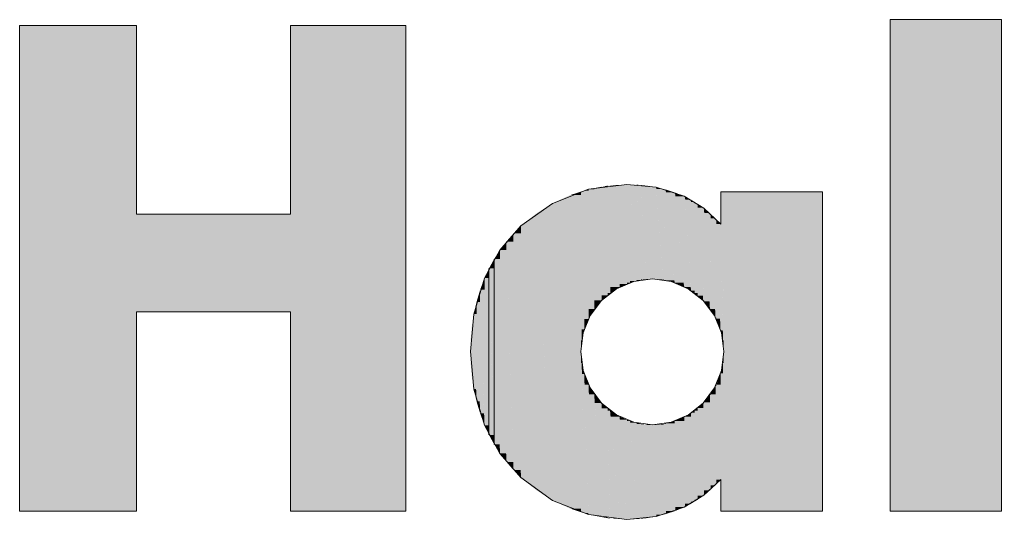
# Model space of a CAD drawing. Extents: x -1 to 1342, y -35 to 723.
# Drawn here: x 1054.83 to 1062.91, y 281.93 to 286.05 of the extents above; entities that cross this region are included whole.
import ezdxf

# ---------------------------------------------------------------- set-up
doc = ezdxf.new("R2010")
doc.units = 0
doc.layers.get('0').update_dxf_attribs({"lineweight": 18})
doc.layers.add('P11_Plankopf_Ausführung_AF_4_800 Plankopf', color=7, linetype='Continuous', lineweight=25)

# ---------------------------------------------------------------- blocks, each defined once
blk = doc.blocks.new('Referenz-A0SKLQSHLL', base_point=(1054.4775, 131.3883))
at = {"layer": 'P11_Plankopf_Ausführung_AF_4_800 Plankopf', "color": 0, "linetype": 'Continuous', "lineweight": 13, "ltscale": 16.9}
for p, q in [((1055.7883, 286), (1054.8266, 286)), ((1054.8266, 286), (1054.8266, 282)), ((1055.7883, 284.4452), (1055.7883, 286)), ((1058.0084, 286), (1057.0568, 286)), ((1057.0568, 286), (1057.0568, 284.4452)), ((1058.0084, 282), (1058.0084, 286)), ((1062.914, 286.0481), (1061.9984, 286.0481)), ((1061.9984, 286.0481), (1061.9984, 282)), ((1062.914, 282), (1062.914, 286.0481)), ((1059.8295, 284.6908), (1059.513, 284.6516)), ((1060.07, 284.6682), (1059.8295, 284.6908)), ((1059.513, 284.6516), (1059.2159, 284.5356)), ((1060.3001, 284.5942), (1060.07, 284.6682)), ((1060.4639, 284.4956), (1060.3001, 284.5942)), ((1061.4409, 284.6294), (1060.6019, 284.6294)), ((1060.6019, 284.6294), (1060.6019, 284.3634)), ((1061.4409, 282), (1061.4409, 284.6294)), ((1059.2159, 284.5356), (1058.9566, 284.3499)), ((1057.0568, 284.4452), (1055.7883, 284.4452)), ((1060.6019, 284.3634), (1060.4639, 284.4956)), ((1058.9566, 284.3499), (1058.7837, 284.151)), ((1058.7837, 284.151), (1058.6562, 283.9203)), ((1058.6562, 283.9203), (1058.5677, 283.6233)), ((1059.8858, 283.8917), (1059.7432, 283.8311)), ((1060.0392, 283.9132), (1059.8858, 283.8917)), ((1060.1926, 283.8917), (1060.0392, 283.9132)), ((1060.3352, 283.8311), (1060.1926, 283.8917)), ((1059.7432, 283.8311), (1059.6211, 283.7358)), ((1060.4573, 283.7358), (1060.3352, 283.8311)), ((1059.6211, 283.7358), (1059.5279, 283.6121)), ((1060.5505, 283.6121), (1060.4573, 283.7358)), ((1055.7883, 282), (1055.7883, 283.6421)), ((1055.7883, 283.6421), (1057.0568, 283.6421)), ((1057.0568, 283.6421), (1057.0568, 282)), ((1058.5677, 283.6233), (1058.5403, 283.3147)), ((1059.5279, 283.6121), (1059.4698, 283.4684)), ((1060.6086, 283.4684), (1060.5505, 283.6121)), ((1059.4698, 283.4684), (1059.4509, 283.3147)), ((1060.6275, 283.3147), (1060.6086, 283.4684)), ((1058.5403, 283.3147), (1058.5678, 283.0057)), ((1059.4509, 283.3147), (1059.4692, 283.1602)), ((1060.6092, 283.1602), (1060.6275, 283.3147)), ((1059.4692, 283.1602), (1059.5269, 283.0157)), ((1060.5515, 283.0157), (1060.6092, 283.1602)), ((1058.5678, 283.0057), (1058.6562, 282.7083)), ((1059.5269, 283.0157), (1059.62, 282.891)), ((1060.4584, 282.891), (1060.5515, 283.0157)), ((1059.62, 282.891), (1059.7422, 282.7947)), ((1060.3361, 282.7947), (1060.4584, 282.891)), ((1059.7422, 282.7947), (1059.8852, 282.7334)), ((1060.1932, 282.7334), (1060.3361, 282.7947)), ((1058.6562, 282.7083), (1058.7837, 282.4768)), ((1059.8852, 282.7334), (1060.0392, 282.7111)), ((1060.0392, 282.7111), (1060.1932, 282.7334)), ((1058.7837, 282.4768), (1058.9566, 282.2769)), ((1058.9566, 282.2769), (1059.2156, 282.0901)), ((1060.4641, 282.1314), (1060.6019, 282.2609)), ((1060.6019, 282.2609), (1060.6019, 282)), ((1059.2156, 282.0901), (1059.5127, 281.9732)), ((1060.302, 282.0339), (1060.4641, 282.1314)), ((1060.0713, 281.9575), (1060.302, 282.0339)), ((1054.8266, 282), (1055.7883, 282)), ((1057.0568, 282), (1058.0084, 282)), ((1059.5127, 281.9732), (1059.8295, 281.9335)), ((1059.8295, 281.9335), (1060.0713, 281.9575)), ((1060.6019, 282), (1061.4409, 282)), ((1061.9984, 282), (1062.914, 282))]:
    blk.add_line(p, q, dxfattribs=at)
at = {"layer": 'P11_Plankopf_Ausführung_AF_4_800 Plankopf', "color": 0, "linetype": 'Continuous', "lineweight": 0, "ltscale": 0.0169}
for p, q in [((1058.7358, 282.5509), (1058.7358, 284.0772)), ((1058.7358, 282.5509), (1058.7358, 284.0772)), ((1058.7358, 284.0772), (1058.7358, 284.0772)), ((1058.7358, 284.0772), (1058.7358, 284.0772)), ((1058.6932, 282.6282), (1058.6932, 284.0001)), ((1058.6932, 282.6282), (1058.6932, 284.0001)), ((1058.6932, 284.0001), (1058.6932, 284.0001)), ((1058.6932, 284.0001), (1058.6932, 284.0001)), ((1058.6932, 282.6282), (1058.6932, 282.6282)), ((1058.6932, 282.6282), (1058.6932, 282.6282)), ((1058.7358, 282.5509), (1058.7358, 282.5509)), ((1058.7358, 282.5509), (1058.7358, 282.5509))]:
    blk.add_line(p, q, dxfattribs=at)
for points in [[(1054.8266, 282), (1055.7883, 282), (1054.8266, 286)], [(1055.7883, 284.4452), (1055.7883, 286), (1054.8266, 286)], [(1055.7883, 283.6421), (1055.3935, 283.6421), (1054.8266, 286)], [(1055.7883, 284.4452), (1055.4607, 284.4452), (1054.8266, 286)], [(1057.4267, 284.4452), (1057.0568, 284.4452), (1057.0568, 286)], [(1058.0084, 282), (1058.0084, 286), (1057.0568, 286)], [(1061.9984, 282), (1062.914, 282), (1061.9984, 286.0481)], [(1062.914, 282), (1062.914, 286.0481), (1061.9984, 286.0481)], [(1059.67, 284.6719), (1059.6211, 284.6719), (1059.67, 284.6811)], [(1059.6914, 284.6811), (1059.67, 284.6811), (1059.6914, 284.6824)], [(1059.6914, 283.7969), (1059.67, 283.7969), (1059.67, 284.6811)], [(1059.6914, 283.7969), (1059.6914, 284.6811), (1059.67, 284.6811)], [(1059.7704, 284.6824), (1059.6914, 284.6824), (1059.7704, 284.6872)], [(1059.7704, 283.8462), (1059.6914, 283.8462), (1059.6914, 284.6824)], [(1059.7704, 283.8462), (1059.7704, 284.6824), (1059.6914, 284.6824)], [(1059.8295, 284.6872), (1059.7704, 284.6872), (1059.8295, 284.6908)], [(1059.8295, 283.8713), (1059.7704, 283.8713), (1059.7704, 284.6872)], [(1059.8295, 283.8713), (1059.8295, 284.6872), (1059.7704, 284.6872)], [(1059.8561, 283.8826), (1059.8295, 283.8826), (1059.8295, 284.6908)], [(1059.8561, 284.6902), (1059.8295, 284.6902), (1059.8295, 284.6908)], [(1059.8561, 283.8826), (1059.8561, 284.6902), (1059.8295, 284.6902)], [(1059.9101, 283.8961), (1059.8561, 283.8961), (1059.8561, 284.6902)], [(1059.9101, 284.6891), (1059.8562, 284.6891), (1059.8561, 284.6902)], [(1059.9101, 283.8961), (1059.9101, 284.6891), (1059.8562, 284.6891)], [(1059.9464, 283.9051), (1059.9101, 283.9051), (1059.9101, 284.6891)], [(1059.9464, 284.6857), (1059.9103, 284.6857), (1059.9101, 284.6891)], [(1059.9464, 283.9051), (1059.9464, 284.6857), (1059.9103, 284.6857)], [(1059.9905, 283.9089), (1059.9464, 283.9089), (1059.9464, 284.6857)], [(1059.9905, 284.6815), (1059.9467, 284.6815), (1059.9464, 284.6857)], [(1059.9905, 283.9089), (1059.9905, 284.6815), (1059.9467, 284.6815)], [(1060.0392, 283.9132), (1059.9905, 283.9132), (1059.9905, 284.6815)], [(1060.0392, 284.6734), (1059.991, 284.6734), (1059.9905, 284.6815)], [(1059.3604, 284.5356), (1059.2159, 284.5356), (1059.3604, 284.6027)], [(1059.3608, 284.6027), (1059.3604, 284.6027), (1059.3608, 284.6029)], [(1059.3608, 282.0223), (1059.3604, 282.0223), (1059.3604, 284.6027)], [(1059.3608, 282.0222), (1059.3608, 284.6027), (1059.3604, 284.6027)], [(1059.4509, 284.6029), (1059.3608, 284.6029), (1059.4509, 284.6318)], [(1059.4499, 282.0222), (1059.3608, 282.0222), (1059.3608, 284.6029)], [(1059.4509, 281.9931), (1059.4509, 284.6029), (1059.3608, 284.6029)], [(1059.4574, 284.6318), (1059.4509, 284.6318), (1059.4574, 284.6338)], [(1059.4574, 283.4076), (1059.4509, 283.4076), (1059.4509, 284.6318)], [(1059.4574, 283.4076), (1059.4574, 284.6318), (1059.4509, 284.6318)], [(1059.4784, 284.6338), (1059.4574, 284.6338), (1059.4784, 284.6405)], [(1059.4784, 283.4983), (1059.4574, 283.4983), (1059.4574, 284.6338)], [(1059.4784, 283.4983), (1059.4784, 284.6338), (1059.4574, 284.6338)], [(1059.513, 284.6405), (1059.4784, 284.6405), (1059.513, 284.6516)], [(1059.513, 283.5839), (1059.4784, 283.5839), (1059.4784, 284.6405)], [(1059.513, 283.5839), (1059.513, 284.6405), (1059.4784, 284.6405)], [(1059.5133, 284.6516), (1059.513, 284.6516), (1059.5133, 284.6517)], [(1059.5133, 283.5846), (1059.513, 283.5846), (1059.513, 284.6516)], [(1059.5133, 283.5846), (1059.5133, 284.6516), (1059.513, 284.6516)], [(1059.5612, 284.6517), (1059.5133, 284.6517), (1059.5612, 284.6607)], [(1059.5612, 283.6645), (1059.5133, 283.6645), (1059.5133, 284.6517)], [(1059.5612, 283.6645), (1059.5612, 284.6517), (1059.5133, 284.6517)], [(1059.6211, 284.6607), (1059.5612, 284.6607), (1059.6211, 284.6719)], [(1059.6211, 283.7358), (1059.5612, 283.7358), (1059.5612, 284.6607)], [(1059.6211, 283.7358), (1059.6211, 284.6607), (1059.5612, 284.6607)], [(1059.67, 283.7783), (1059.6211, 283.7783), (1059.6211, 284.6719)], [(1059.67, 283.7783), (1059.67, 284.6719), (1059.6211, 284.6719)], [(1060.0392, 283.9132), (1060.0392, 284.6734), (1059.991, 284.6734)], [(1060.0699, 283.9132), (1060.0392, 283.9132), (1060.0392, 284.6734)], [(1060.07, 284.6682), (1060.0394, 284.6682), (1060.0392, 284.6734)], [(1060.07, 283.9105), (1060.07, 284.6682), (1060.0394, 284.6682)], [(1060.1315, 283.9105), (1060.07, 283.9105), (1060.07, 284.6682)], [(1060.132, 284.6531), (1060.0713, 284.6531), (1060.07, 284.6682)], [(1060.132, 283.9051), (1060.132, 284.6531), (1060.0713, 284.6531)], [(1060.1484, 283.9051), (1060.132, 283.9051), (1060.132, 284.6531)], [(1060.1485, 284.6491), (1060.1321, 284.6491), (1060.132, 284.6531)], [(1060.1485, 283.901), (1060.1485, 284.6491), (1060.1321, 284.6491)], [(1060.2205, 283.901), (1060.1485, 283.901), (1060.1485, 284.6491)], [(1060.2223, 284.6254), (1060.1507, 284.6254), (1060.1485, 284.6491)], [(1060.2223, 283.8826), (1060.2223, 284.6254), (1060.1507, 284.6254)], [(1060.2253, 283.8826), (1060.2223, 283.8826), (1060.2223, 284.6254)], [(1060.2253, 284.6244), (1060.2223, 284.6244), (1060.2223, 284.6254)], [(1060.2253, 283.8813), (1060.2253, 284.6244), (1060.2223, 284.6244)], [(1060.297, 283.8813), (1060.2253, 283.8813), (1060.2253, 284.6244)], [(1060.3001, 284.5942), (1060.2282, 284.5942), (1060.2253, 284.6244)], [(1060.3001, 283.8496), (1060.3001, 284.5942), (1060.2282, 284.5942)], [(1060.308, 283.8496), (1060.3001, 283.8496), (1060.3001, 284.5942)], [(1060.308, 284.5902), (1060.3001, 284.5902), (1060.3001, 284.5942)], [(1060.6061, 284.3634), (1060.6019, 284.3634), (1060.6019, 284.6294)], [(1060.621, 283.4076), (1060.621, 284.6294), (1060.6019, 284.6294)], [(1060.627, 283.4076), (1060.621, 283.4076), (1060.621, 284.6294)], [(1060.6275, 283.3147), (1060.6275, 284.6294), (1060.621, 284.6294)], [(1060.6275, 282), (1061.4409, 282), (1060.6275, 284.6294)], [(1061.4409, 282), (1061.4409, 284.6294), (1060.6275, 284.6294)], [(1059.2156, 284.4509), (1059.0805, 284.4509), (1059.2156, 284.5354)], [(1059.2159, 284.5354), (1059.2156, 284.5354), (1059.2159, 284.5356)], [(1059.2159, 282.0901), (1059.2156, 282.0901), (1059.2156, 284.5354)], [(1059.2159, 282.0899), (1059.2159, 284.5354), (1059.2156, 284.5354)], [(1059.3566, 282.0899), (1059.2159, 282.0899), (1059.2159, 284.5356)], [(1059.3604, 282.0223), (1059.3604, 284.5356), (1059.2159, 284.5356)], [(1060.308, 283.8462), (1060.308, 284.5902), (1060.3001, 284.5902)], [(1060.3551, 283.8462), (1060.308, 283.8462), (1060.308, 284.5902)], [(1060.3571, 284.5654), (1060.3096, 284.5654), (1060.308, 284.5902)], [(1060.3571, 283.8156), (1060.3571, 284.5654), (1060.3096, 284.5654)], [(1060.3863, 283.8156), (1060.3571, 283.8156), (1060.3571, 284.5654)], [(1060.387, 284.5474), (1060.3578, 284.5474), (1060.3571, 284.5654)], [(1060.387, 283.7969), (1060.387, 284.5474), (1060.3578, 284.5474)], [(1060.4111, 283.7969), (1060.387, 283.7969), (1060.387, 284.5474)], [(1060.4117, 284.5325), (1060.3875, 284.5325), (1060.387, 284.5474)], [(1060.4117, 283.7754), (1060.4117, 284.5325), (1060.3875, 284.5325)], [(1060.455, 283.7754), (1060.4117, 283.7754), (1060.4117, 284.5325)], [(1060.4573, 284.5002), (1060.4136, 284.5002), (1060.4117, 284.5325)], [(1055.7883, 283.6421), (1055.7883, 284.4452), (1055.4607, 284.4452)], [(1055.7883, 283.6421), (1057.0568, 283.6421), (1055.7883, 284.4452)], [(1057.0568, 283.6421), (1057.0568, 284.4452), (1055.7883, 284.4452)], [(1058.0084, 282), (1057.4267, 284.4452), (1057.0568, 284.4452)], [(1057.3694, 283.6421), (1057.0568, 283.6421), (1057.0568, 284.4452)], [(1059.0802, 284.3499), (1058.9566, 284.3499), (1059.0802, 284.4507)], [(1059.0805, 284.4507), (1059.0802, 284.4507), (1059.0805, 284.4509)], [(1059.0805, 282.1754), (1059.0802, 282.1754), (1059.0802, 284.4507)], [(1059.0805, 282.1752), (1059.0805, 284.4507), (1059.0802, 284.4507)], [(1059.2107, 282.1752), (1059.0805, 282.1752), (1059.0805, 284.4509)], [(1059.2156, 282.0901), (1059.2156, 284.4509), (1059.0805, 284.4509)], [(1060.4573, 283.7358), (1060.4573, 284.5002), (1060.4136, 284.5002)], [(1060.4638, 283.7358), (1060.4573, 283.7358), (1060.4573, 284.5002)], [(1060.4639, 284.4956), (1060.4573, 284.4956), (1060.4573, 284.5002)], [(1060.4639, 283.728), (1060.4639, 284.4956), (1060.4573, 284.4956)], [(1060.5096, 283.728), (1060.4639, 283.728), (1060.4639, 284.4956)], [(1060.5131, 284.455), (1060.4663, 284.455), (1060.4639, 284.4956)], [(1060.5131, 283.6693), (1060.5131, 284.455), (1060.4663, 284.455)], [(1060.5171, 283.6693), (1060.5131, 283.6693), (1060.5131, 284.455)], [(1060.5172, 284.4511), (1060.5131, 284.4511), (1060.5131, 284.455)], [(1060.5172, 283.6645), (1060.5172, 284.4511), (1060.5131, 284.4511)], [(1060.5558, 283.6645), (1060.5172, 283.6645), (1060.5172, 284.4511)], [(1060.5592, 284.4108), (1060.5191, 284.4108), (1060.5172, 284.4511)], [(1060.5592, 283.5945), (1060.5592, 284.4108), (1060.5191, 284.4108)], [(1060.5651, 283.5945), (1060.5592, 283.5945), (1060.5592, 284.4108)], [(1060.5651, 284.4042), (1060.5592, 284.4042), (1060.5592, 284.4108)], [(1060.5651, 283.5846), (1060.5651, 284.4042), (1060.5592, 284.4042)], [(1060.5967, 283.5846), (1060.5651, 283.5846), (1060.5651, 284.4042)], [(1060.6, 284.3655), (1060.5666, 284.3655), (1060.5651, 284.4042)], [(1060.6, 283.4983), (1060.6, 284.3655), (1060.5666, 284.3655)], [(1060.6019, 283.4983), (1060.6, 283.4983), (1060.6, 284.3655)], [(1060.6019, 284.3634), (1060.6, 284.3634), (1060.6, 284.3655)], [(1060.6019, 283.4902), (1060.6019, 284.3634), (1060.6, 284.3634)], [(1060.621, 283.4076), (1060.6061, 284.3634), (1060.6019, 284.3634)], [(1060.6193, 283.4902), (1060.6019, 283.4902), (1060.6019, 284.3634)], [(1058.8944, 284.2213), (1058.8366, 284.2213), (1058.8944, 284.2877)], [(1058.9566, 284.2877), (1058.8944, 284.2877), (1058.9566, 284.3499)], [(1058.9547, 282.3394), (1058.8944, 282.3394), (1058.8944, 284.2877)], [(1058.9566, 282.2769), (1058.9566, 284.2877), (1058.8944, 284.2877)], [(1059.0745, 282.2769), (1058.9566, 282.2769), (1058.9566, 284.3499)], [(1059.0802, 282.1754), (1059.0802, 284.3499), (1058.9566, 284.3499)], [(1058.8366, 284.151), (1058.7837, 284.151), (1058.8366, 284.2213)], [(1058.8923, 282.4062), (1058.8366, 282.4062), (1058.8366, 284.2213)], [(1058.8944, 282.3394), (1058.8944, 284.2213), (1058.8366, 284.2213)], [(1058.7837, 284.0772), (1058.7358, 284.0772), (1058.7837, 284.151)], [(1058.8345, 282.4768), (1058.7837, 282.4768), (1058.7837, 284.151)], [(1058.8366, 282.4062), (1058.8366, 284.151), (1058.7837, 284.151)], [(1058.7358, 284.0001), (1058.6932, 284.0001), (1058.7358, 284.0772)], [(1058.7815, 282.5509), (1058.7358, 282.5509), (1058.7358, 284.0772)], [(1058.7837, 282.4768), (1058.7837, 284.0772), (1058.7358, 284.0772)], [(1058.6932, 283.9203), (1058.6562, 283.9203), (1058.6932, 284.0001)], [(1058.7335, 282.6282), (1058.6932, 282.6282), (1058.6932, 284.0001)], [(1058.7358, 282.5509), (1058.7358, 284.0001), (1058.6932, 284.0001)], [(1058.6562, 283.8234), (1058.6201, 283.8234), (1058.6562, 283.9203)], [(1058.6909, 282.7083), (1058.6562, 282.7083), (1058.6562, 283.9203)], [(1058.6932, 282.6282), (1058.6932, 283.9203), (1058.6562, 283.9203)], [(1059.7704, 283.8462), (1059.8295, 283.8713), (1059.7704, 283.8713)], [(1059.8295, 283.8713), (1059.8561, 283.8826), (1059.8295, 283.8826)], [(1059.8561, 283.8826), (1059.9101, 283.8961), (1059.8561, 283.8961)], [(1059.9101, 283.8961), (1059.9464, 283.9051), (1059.9101, 283.9051)], [(1059.9464, 283.9051), (1059.9905, 283.9089), (1059.9464, 283.9089)], [(1059.9905, 283.9089), (1060.0392, 283.9132), (1059.9905, 283.9132)], [(1060.07, 283.9105), (1060.0699, 283.9132), (1060.0392, 283.9132)], [(1060.132, 283.9051), (1060.1315, 283.9105), (1060.07, 283.9105)], [(1060.1485, 283.901), (1060.1484, 283.9051), (1060.132, 283.9051)], [(1060.2223, 283.8826), (1060.2205, 283.901), (1060.1485, 283.901)], [(1060.2253, 283.8813), (1060.2253, 283.8826), (1060.2223, 283.8826)], [(1060.3001, 283.8496), (1060.297, 283.8813), (1060.2253, 283.8813)], [(1058.6201, 283.7243), (1058.5906, 283.7243), (1058.6201, 283.8234)], [(1058.6201, 282.8054), (1058.6201, 282.8054), (1058.6201, 283.8234)], [(1058.6201, 282.8053), (1058.6201, 283.8234), (1058.6201, 283.8234)], [(1058.6201, 283.8234), (1058.6201, 283.8234), (1058.6201, 283.8234)], [(1058.653, 282.8053), (1058.6201, 282.8053), (1058.6201, 283.8234)], [(1058.6562, 282.7083), (1058.6562, 283.8234), (1058.6201, 283.8234)], [(1059.67, 283.7783), (1059.6914, 283.7969), (1059.67, 283.7969)], [(1059.6914, 283.7969), (1059.7704, 283.8462), (1059.6914, 283.8462)], [(1060.308, 283.8462), (1060.308, 283.8496), (1060.3001, 283.8496)], [(1060.3571, 283.8156), (1060.3551, 283.8462), (1060.308, 283.8462)], [(1060.387, 283.7969), (1060.3863, 283.8156), (1060.3571, 283.8156)], [(1060.4117, 283.7754), (1060.4111, 283.7969), (1060.387, 283.7969)], [(1058.5905, 283.6235), (1058.5678, 283.6235), (1058.5905, 283.7242)], [(1058.5906, 283.7242), (1058.5905, 283.7242), (1058.5906, 283.7243)], [(1058.5906, 282.9048), (1058.5905, 282.9048), (1058.5905, 283.7242)], [(1058.5906, 282.9046), (1058.5906, 283.7242), (1058.5905, 283.7242)], [(1058.6169, 282.9046), (1058.5906, 282.9046), (1058.5906, 283.7243)], [(1058.6201, 282.8054), (1058.6201, 283.7243), (1058.5906, 283.7243)], [(1059.5612, 283.6645), (1059.6211, 283.7358), (1059.5612, 283.7358)], [(1059.6211, 283.7358), (1059.67, 283.7783), (1059.6211, 283.7783)], [(1060.4573, 283.7358), (1060.455, 283.7754), (1060.4117, 283.7754)], [(1060.4639, 283.728), (1060.4638, 283.7358), (1060.4573, 283.7358)], [(1060.5131, 283.6693), (1060.5096, 283.728), (1060.4639, 283.728)], [(1055.7883, 282), (1055.7883, 283.6421), (1055.3935, 283.6421)], [(1057.0568, 282), (1058.0084, 282), (1057.0568, 283.6421)], [(1058.0084, 282), (1057.3694, 283.6421), (1057.0568, 283.6421)], [(1058.5677, 283.5214), (1058.5517, 283.5214), (1058.5677, 283.6233)], [(1058.5678, 283.6233), (1058.5677, 283.6233), (1058.5678, 283.6235)], [(1058.5678, 283.0059), (1058.5677, 283.0059), (1058.5677, 283.6233)], [(1058.5678, 283.0057), (1058.5678, 283.6233), (1058.5677, 283.6233)], [(1058.5873, 283.0057), (1058.5678, 283.0057), (1058.5678, 283.6235)], [(1058.5905, 282.9048), (1058.5905, 283.6235), (1058.5678, 283.6235)], [(1059.5133, 283.5846), (1059.5612, 283.6645), (1059.5133, 283.6645)], [(1060.5172, 283.6645), (1060.5171, 283.6693), (1060.5131, 283.6693)], [(1060.5592, 283.5945), (1060.5558, 283.6645), (1060.5172, 283.6645)], [(1059.4784, 283.4983), (1059.513, 283.5839), (1059.4784, 283.5839)], [(1059.513, 283.5839), (1059.5133, 283.5846), (1059.513, 283.5846)], [(1060.5651, 283.5846), (1060.5651, 283.5945), (1060.5592, 283.5945)], [(1060.6, 283.4983), (1060.5967, 283.5846), (1060.5651, 283.5846)], [(1058.5517, 283.4183), (1058.5426, 283.4183), (1058.5517, 283.5211)], [(1058.5517, 283.5211), (1058.5517, 283.5211), (1058.5517, 283.5214)], [(1058.5646, 283.108), (1058.5517, 283.108), (1058.5517, 283.5214)], [(1058.5677, 283.0059), (1058.5677, 283.5214), (1058.5517, 283.5214)], [(1058.5517, 283.1083), (1058.5517, 283.1083), (1058.5517, 283.5211)], [(1058.5517, 283.108), (1058.5517, 283.5211), (1058.5517, 283.5211)], [(1059.4574, 283.4076), (1059.4784, 283.4983), (1059.4574, 283.4983)], [(1060.6019, 283.4902), (1060.6019, 283.4983), (1060.6, 283.4983)], [(1060.621, 283.4076), (1060.6193, 283.4902), (1060.6019, 283.4902)], [(1058.5426, 283.3147), (1058.5403, 283.3147), (1058.5426, 283.4181)], [(1058.5426, 283.4181), (1058.5426, 283.4181), (1058.5426, 283.4183)], [(1058.5487, 283.2111), (1058.5426, 283.2111), (1058.5426, 283.4183)], [(1058.5517, 283.1083), (1058.5517, 283.4183), (1058.5426, 283.4183)], [(1058.5426, 283.2121), (1058.5426, 283.2121), (1058.5426, 283.4181)], [(1058.5426, 283.2111), (1058.5426, 283.4181), (1058.5426, 283.4181)], [(1059.4509, 283.3147), (1059.4574, 283.4076), (1059.4509, 283.4076)], [(1060.6275, 283.3147), (1060.627, 283.4076), (1060.621, 283.4076)], [(1058.5426, 283.2121), (1058.5426, 283.3147), (1058.5403, 283.3147)], [(1059.457, 281.9931), (1059.4509, 281.9931), (1059.4509, 283.3147)], [(1059.457, 283.2214), (1059.4513, 283.2214), (1059.4509, 283.3147)], [(1060.6275, 283.2214), (1060.6213, 283.2214), (1060.6275, 283.3147)], [(1059.457, 281.9911), (1059.457, 283.2214), (1059.4513, 283.2214)], [(1059.4776, 281.9911), (1059.457, 281.9911), (1059.457, 283.2214)], [(1059.4777, 283.1302), (1059.4586, 283.1302), (1059.457, 283.2214)], [(1060.6213, 283.1355), (1060.6019, 283.1355), (1060.6213, 283.2214)], [(1060.6213, 282), (1060.6275, 282), (1060.6213, 283.2214)], [(1060.6275, 282), (1060.6275, 283.2214), (1060.6213, 283.2214)], [(1058.5426, 283.2111), (1058.5426, 283.2121), (1058.5426, 283.2121)], [(1058.5517, 283.1083), (1058.5487, 283.2111), (1058.5426, 283.2111)], [(1058.5517, 283.108), (1058.5517, 283.1083), (1058.5517, 283.1083)], [(1058.5677, 283.0059), (1058.5646, 283.108), (1058.5517, 283.108)], [(1059.4777, 281.9845), (1059.4777, 283.1302), (1059.4586, 283.1302)], [(1059.512, 281.9845), (1059.4777, 281.9845), (1059.4777, 283.1302)], [(1059.5124, 283.0433), (1059.4803, 283.0433), (1059.4777, 283.1302)], [(1060.6007, 283.0433), (1060.566, 283.0433), (1060.6007, 283.1302)], [(1060.6019, 283.1302), (1060.6007, 283.1302), (1060.6019, 283.1355)], [(1060.6019, 282.2609), (1060.6007, 282.2609), (1060.6007, 283.1302)], [(1060.6019, 282.2609), (1060.6019, 283.1302), (1060.6007, 283.1302)], [(1060.6169, 282.2609), (1060.6019, 282.2609), (1060.6019, 283.1355)], [(1060.6213, 282), (1060.6213, 283.1355), (1060.6019, 283.1355)], [(1058.5678, 283.0057), (1058.5678, 283.0059), (1058.5677, 283.0059)], [(1058.5905, 282.9048), (1058.5873, 283.0057), (1058.5678, 283.0057)], [(1059.5124, 281.9733), (1059.5124, 283.0433), (1059.4803, 283.0433)], [(1059.5127, 281.9733), (1059.5124, 281.9733), (1059.5124, 283.0433)], [(1059.5127, 283.0428), (1059.5124, 283.0428), (1059.5124, 283.0433)], [(1059.5127, 281.9732), (1059.5127, 283.0428), (1059.5124, 283.0428)], [(1059.5598, 281.9732), (1059.5127, 281.9732), (1059.5127, 283.0428)], [(1059.5602, 282.9629), (1059.5162, 282.9629), (1059.5127, 283.0428)], [(1060.5591, 282.9629), (1060.5182, 282.9629), (1060.5591, 283.0316)], [(1060.566, 283.0316), (1060.5591, 283.0316), (1060.566, 283.0433)], [(1060.566, 282.222), (1060.5591, 282.222), (1060.5591, 283.0316)], [(1060.566, 282.222), (1060.566, 283.0316), (1060.5591, 283.0316)], [(1060.6007, 282.2596), (1060.566, 282.2596), (1060.566, 283.0433)], [(1060.6007, 282.2596), (1060.6007, 283.0433), (1060.566, 283.0433)], [(1058.5906, 282.9046), (1058.5906, 282.9048), (1058.5905, 282.9048)], [(1058.6201, 282.8054), (1058.6169, 282.9046), (1058.5906, 282.9046)], [(1059.5602, 281.9642), (1059.5602, 282.9629), (1059.5162, 282.9629)], [(1059.6194, 281.9642), (1059.5602, 281.9642), (1059.5602, 282.9629)], [(1059.62, 282.891), (1059.5645, 282.891), (1059.5602, 282.9629)], [(1060.4641, 282.891), (1060.4584, 282.891), (1060.4641, 282.8979)], [(1060.513, 282.8979), (1060.4641, 282.8979), (1060.513, 282.9568)], [(1060.513, 282.1712), (1060.4641, 282.1712), (1060.4641, 282.8979)], [(1060.513, 282.1712), (1060.513, 282.8979), (1060.4641, 282.8979)], [(1060.5182, 282.9568), (1060.513, 282.9568), (1060.5182, 282.9629)], [(1060.5182, 282.1761), (1060.513, 282.1761), (1060.513, 282.9568)], [(1060.5182, 282.1761), (1060.5182, 282.9568), (1060.513, 282.9568)], [(1060.5591, 282.2145), (1060.5182, 282.2145), (1060.5182, 282.9629)], [(1060.5591, 282.2145), (1060.5591, 282.9629), (1060.5182, 282.9629)], [(1059.62, 281.9529), (1059.62, 282.891), (1059.5645, 282.891)], [(1059.6693, 281.9529), (1059.62, 281.9529), (1059.62, 282.891)], [(1059.6698, 282.8474), (1059.6223, 282.8474), (1059.62, 282.891)], [(1059.6698, 281.9434), (1059.6698, 282.8474), (1059.6223, 282.8474)], [(1059.6903, 281.9434), (1059.6698, 281.9434), (1059.6698, 282.8474)], [(1059.6904, 282.8294), (1059.6702, 282.8294), (1059.6698, 282.8474)], [(1059.6904, 281.9421), (1059.6904, 282.8294), (1059.6702, 282.8294)], [(1059.769, 281.9421), (1059.6904, 281.9421), (1059.6904, 282.8294)], [(1059.7695, 282.7795), (1059.6948, 282.7795), (1059.6904, 282.8294)], [(1060.388, 282.8106), (1060.3583, 282.8106), (1060.388, 282.8294)], [(1060.4124, 282.8294), (1060.388, 282.8294), (1060.4124, 282.8508)], [(1060.4124, 282.0951), (1060.388, 282.0951), (1060.388, 282.8294)], [(1060.4124, 282.0951), (1060.4124, 282.8294), (1060.388, 282.8294)], [(1060.4584, 282.8508), (1060.4124, 282.8508), (1060.4584, 282.891)], [(1060.4584, 282.1274), (1060.4124, 282.1274), (1060.4124, 282.8508)], [(1060.4584, 282.1274), (1060.4584, 282.8508), (1060.4124, 282.8508)], [(1060.4641, 282.1314), (1060.4584, 282.1314), (1060.4584, 282.891)], [(1060.4641, 282.1314), (1060.4641, 282.891), (1060.4584, 282.891)], [(1058.6201, 282.8053), (1058.6201, 282.8054), (1058.6201, 282.8054)], [(1058.6562, 282.7083), (1058.653, 282.8053), (1058.6201, 282.8053)], [(1059.7695, 281.9372), (1059.7695, 282.7795), (1059.6948, 282.7795)], [(1059.8292, 281.9372), (1059.7695, 281.9372), (1059.7695, 282.7795)], [(1059.8295, 282.7537), (1059.7713, 282.7537), (1059.7695, 282.7795)], [(1059.8295, 281.9335), (1059.8295, 282.7537), (1059.7713, 282.7537)], [(1059.8554, 281.9342), (1059.8295, 281.9342), (1059.8295, 282.7537)], [(1059.8554, 282.7426), (1059.8298, 282.7426), (1059.8295, 282.7537)], [(1059.8554, 281.9342), (1059.8554, 282.7426), (1059.8298, 282.7426)], [(1059.9106, 281.9356), (1059.8554, 281.9356), (1059.8554, 282.7426)], [(1059.9106, 282.7286), (1059.8564, 282.7286), (1059.8554, 282.7426)], [(1060.223, 282.7241), (1060.15, 282.7241), (1060.223, 282.7426)], [(1060.227, 282.7426), (1060.223, 282.7426), (1060.227, 282.7443)], [(1060.227, 282.0028), (1060.223, 282.0028), (1060.223, 282.7426)], [(1060.227, 282.0028), (1060.227, 282.7426), (1060.223, 282.7426)], [(1060.302, 282.7443), (1060.227, 282.7443), (1060.302, 282.7765)], [(1060.302, 282.0339), (1060.227, 282.0339), (1060.227, 282.7443)], [(1060.302, 282.0339), (1060.302, 282.7443), (1060.227, 282.7443)], [(1060.3089, 282.7765), (1060.302, 282.7765), (1060.3089, 282.7795)], [(1060.3089, 282.0374), (1060.302, 282.0374), (1060.302, 282.7765)], [(1060.3089, 282.0374), (1060.3089, 282.7765), (1060.302, 282.7765)], [(1060.3583, 282.7795), (1060.3089, 282.7795), (1060.3583, 282.8106)], [(1060.3583, 282.0625), (1060.3089, 282.0625), (1060.3089, 282.7795)], [(1060.3583, 282.0625), (1060.3583, 282.7795), (1060.3089, 282.7795)], [(1060.388, 282.0804), (1060.3583, 282.0804), (1060.3583, 282.8106)], [(1060.388, 282.0804), (1060.388, 282.8106), (1060.3583, 282.8106)], [(1058.6932, 282.6282), (1058.6909, 282.7083), (1058.6562, 282.7083)], [(1059.9106, 281.9356), (1059.9106, 282.7286), (1059.8564, 282.7286)], [(1059.9461, 281.9391), (1059.9106, 281.9391), (1059.9106, 282.7286)], [(1059.9461, 282.7196), (1059.911, 282.7196), (1059.9106, 282.7286)], [(1059.9461, 281.9391), (1059.9461, 282.7196), (1059.911, 282.7196)], [(1059.9913, 281.9436), (1059.9461, 281.9436), (1059.9461, 282.7196)], [(1059.9913, 282.7154), (1059.9463, 282.7154), (1059.9461, 282.7196)], [(1059.9913, 281.9436), (1059.9913, 282.7154), (1059.9463, 282.7154)], [(1060.0392, 281.9519), (1059.9913, 281.9519), (1059.9913, 282.7154)], [(1060.0392, 282.7111), (1059.9916, 282.7111), (1059.9913, 282.7154)], [(1060.0392, 281.9519), (1060.0392, 282.7111), (1059.9916, 282.7111)], [(1060.0713, 282.7111), (1060.0392, 282.7111), (1060.0713, 282.714)], [(1060.0713, 281.9575), (1060.0392, 281.9575), (1060.0392, 282.7111)], [(1060.0713, 281.9575), (1060.0713, 282.7111), (1060.0392, 282.7111)], [(1060.1323, 282.714), (1060.0713, 282.714), (1060.1323, 282.7196)], [(1060.1323, 281.9728), (1060.0713, 281.9728), (1060.0713, 282.714)], [(1060.1323, 281.9728), (1060.1323, 282.714), (1060.0713, 282.714)], [(1060.15, 282.7196), (1060.1323, 282.7196), (1060.15, 282.7241)], [(1060.15, 281.9773), (1060.1323, 281.9773), (1060.1323, 282.7196)], [(1060.15, 281.9773), (1060.15, 282.7196), (1060.1323, 282.7196)], [(1060.223, 282.0014), (1060.15, 282.0014), (1060.15, 282.7241)], [(1060.223, 282.0014), (1060.223, 282.7241), (1060.15, 282.7241)], [(1058.7358, 282.5509), (1058.7335, 282.6282), (1058.6932, 282.6282)], [(1058.7837, 282.4768), (1058.7815, 282.5509), (1058.7358, 282.5509)], [(1058.8366, 282.4062), (1058.8345, 282.4768), (1058.7837, 282.4768)], [(1058.8944, 282.3394), (1058.8923, 282.4062), (1058.8366, 282.4062)], [(1058.9566, 282.2769), (1058.9547, 282.3394), (1058.8944, 282.3394)], [(1059.0802, 282.1754), (1059.0745, 282.2769), (1058.9566, 282.2769)], [(1060.566, 282.222), (1060.6007, 282.2596), (1060.566, 282.2596)], [(1060.6007, 282.2596), (1060.6019, 282.2609), (1060.6007, 282.2609)], [(1060.6213, 282), (1060.6169, 282.2609), (1060.6019, 282.2609)], [(1060.6019, 282), (1060.6213, 282), (1060.6019, 282.2609)], [(1059.0805, 282.1752), (1059.0805, 282.1754), (1059.0802, 282.1754)], [(1059.2156, 282.0901), (1059.2107, 282.1752), (1059.0805, 282.1752)], [(1060.4641, 282.1314), (1060.513, 282.1712), (1060.4641, 282.1712)], [(1060.513, 282.1712), (1060.5182, 282.1761), (1060.513, 282.1761)], [(1060.5182, 282.1761), (1060.5591, 282.2145), (1060.5182, 282.2145)], [(1060.5591, 282.2145), (1060.566, 282.222), (1060.5591, 282.222)], [(1059.2159, 282.0899), (1059.2159, 282.0901), (1059.2156, 282.0901)], [(1059.3604, 282.0223), (1059.3566, 282.0899), (1059.2159, 282.0899)], [(1060.388, 282.0804), (1060.4124, 282.0951), (1060.388, 282.0951)], [(1060.4124, 282.0951), (1060.4584, 282.1274), (1060.4124, 282.1274)], [(1060.4584, 282.1274), (1060.4641, 282.1314), (1060.4584, 282.1314)], [(1059.3608, 282.0222), (1059.3608, 282.0223), (1059.3604, 282.0223)], [(1059.4509, 281.9931), (1059.4499, 282.0222), (1059.3608, 282.0222)], [(1060.227, 282.0028), (1060.302, 282.0339), (1060.227, 282.0339)], [(1060.302, 282.0339), (1060.3089, 282.0374), (1060.302, 282.0374)], [(1060.3089, 282.0374), (1060.3583, 282.0625), (1060.3089, 282.0625)], [(1060.3583, 282.0625), (1060.388, 282.0804), (1060.3583, 282.0804)], [(1059.457, 281.9911), (1059.457, 281.9931), (1059.4509, 281.9931)], [(1059.4777, 281.9845), (1059.4776, 281.9911), (1059.457, 281.9911)], [(1059.5124, 281.9733), (1059.512, 281.9845), (1059.4777, 281.9845)], [(1059.5127, 281.9732), (1059.5127, 281.9733), (1059.5124, 281.9733)], [(1059.5602, 281.9642), (1059.5598, 281.9732), (1059.5127, 281.9732)], [(1059.62, 281.9529), (1059.6194, 281.9642), (1059.5602, 281.9642)], [(1059.6698, 281.9434), (1059.6693, 281.9529), (1059.62, 281.9529)], [(1059.6904, 281.9421), (1059.6903, 281.9434), (1059.6698, 281.9434)], [(1059.7695, 281.9372), (1059.769, 281.9421), (1059.6904, 281.9421)], [(1059.8295, 281.9335), (1059.8292, 281.9372), (1059.7695, 281.9372)], [(1059.8295, 281.9335), (1059.8554, 281.9342), (1059.8295, 281.9342)], [(1059.8554, 281.9342), (1059.9106, 281.9356), (1059.8554, 281.9356)], [(1059.9106, 281.9356), (1059.9461, 281.9391), (1059.9106, 281.9391)], [(1059.9461, 281.9391), (1059.9913, 281.9436), (1059.9461, 281.9436)], [(1059.9913, 281.9436), (1060.0392, 281.9519), (1059.9913, 281.9519)], [(1060.0392, 281.9519), (1060.0713, 281.9575), (1060.0392, 281.9575)], [(1060.0713, 281.9575), (1060.1323, 281.9728), (1060.0713, 281.9728)], [(1060.1323, 281.9728), (1060.15, 281.9773), (1060.1323, 281.9773)], [(1060.15, 281.9773), (1060.223, 282.0014), (1060.15, 282.0014)], [(1060.223, 282.0014), (1060.227, 282.0028), (1060.223, 282.0028)]]:
    blk.add_solid(points, dxfattribs=at)

msp = doc.modelspace()

# ---------------------------------------------------------------- block references
at = {"color": 8, "lineweight": 25, "ltscale": 0.25, "true_color": 0x808080}
msp.add_blockref('Referenz-A0SKLQSHLL', (1054.4775, 131.3883), dxfattribs=at)

doc.saveas('drawing.dxf')
